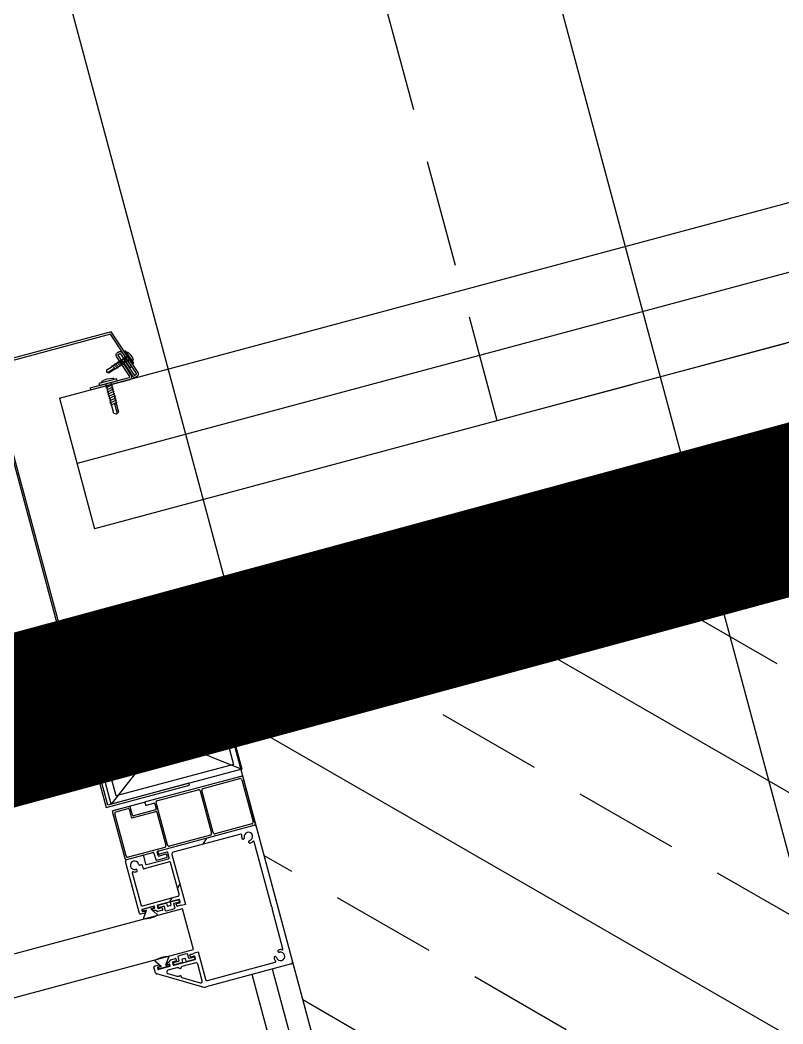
# Model space of a CAD drawing. Header units: centimetres. Extents: x 405564 to 502064, y 46284 to 60634.
# Drawn here: x 461577.9 to 461623.1, y 48761.2 to 48820.6 of the extents above; entities that cross this region are included whole.
import ezdxf
from ezdxf.xclip import XClip

# ---------------------------------------------------------------- set-up
doc = ezdxf.new("R2010")
doc.units = ezdxf.units.CM
doc.header["$XCLIPFRAME"] = 0
for name, pattern in [('ACAD_ISO03W100', [30, 12, -18]), ('CENTER', [2, 1.25, -0.25, 0.25, -0.25]), ('HIDDEN', [9.524999999999999, 6.35, -3.175])]:
    doc.linetypes.add(name, pattern=pattern)
doc.layers.get('0').update_dxf_attribs({"color": 8, "lineweight": 9})
for name, color, linetype, lineweight in [('0-KRCN-MİMARİ-220526', 8, 'Continuous', 9), ('GC_Cephe_Sandvic_Panel', 8, 'Continuous', 25), ('IEM_MP_TARAMA-MEVCUT BİNA', 8, 'Continuous', 9)]:
    doc.layers.add(name, color=color, linetype=linetype, lineweight=lineweight)
for name, color, linetype in [('AS_DUV', 8, 'Continuous'), ('AS_GOR_YAKIN2', 8, 'Continuous'), ('AS_PYZ_BINA', 8, 'Continuous'), ('AS_TA_HIDDEN', 8, 'HIDDEN')]:
    doc.layers.add(name, color=color, linetype=linetype)
doc.linetypes.add('BATTING', pattern='A,0.0001,-0.1,[134,ltypeshp.shx,S=0.1,R=0,X=-0.1,Y=0],-0.2,[134,ltypeshp.shx,S=0.1,R=180,X=0.1,Y=0],-0.1', length=0.4001)

# ---------------------------------------------------------------- blocks, each defined once
blk = doc.blocks.new('*U138')
h = blk.add_hatch()
h.set_pattern_fill('DEFAULT__10', color=256, scale=12.6, angle=404.9999999999999, style=0, pattern_type=0)
h.set_pattern_definition([(44.99999999999994, (475.8357811779715, -81.42802734725454), (-8.909545442999999, 8.909545443000004), [])])
edge = h.paths.add_edge_path()
edge.add_line((684.2699999999021, -9.410000003467305), (684.4899999998158, -9.410000003467305))
edge.add_line((684.4899999997579, -9.410000003467305), (684.5199999997857, -9.380000003466648))
edge.add_line((684.5199999997857, -9.380000003497573), (684.7499999998835, -9.380000003497573))
edge.add_line((684.7499999998835, -9.380000003497573), (684.7499999998835, -11.05000000359769))
edge.add_arc((684.8499999997439, -11.05000000359769), 0.10000000005, 180, 270)
edge.add_line((684.8499999997439, -11.15000000345799), (688.9968871123274, -11.15000000345799))
edge.add_arc((688.9968871123856, -11.10000000352784), 0.04999999995, 270, 386.3877999613001)
edge.add_arc((689.3999999999069, -10.9000000035744), 0.40000000005, 180, 206.3877999612999)
edge.add_arc((689.074999999837, -10.9000000035744), 0.075, 0, 180)
edge.add_arc((689.3999999999069, -10.9000000035744), 0.25000000005, 180, 450)
edge.add_arc((689.3999999999069, -10.57500000350455), 0.075, 90, 270)
edge.add_arc((689.3999999999069, -10.9000000035744), 0.40000000005, 63.61220003870653, 90.00000000000679)
edge.add_arc((689.5999999998601, -10.49688711611134), 0.04999999995, 243.6122000388111, 360.0000000000114)
edge.add_line((689.6499999997903, -10.49688711611134), (689.6499999997903, -8.043000003561701))
edge.add_line((689.6499999997903, -8.043000003556244), (689.6749999998136, -7.999698733305648))
edge.add_line((689.6749999999299, -7.999698733271088), (689.6499999999066, -7.95639746317147))
edge.add_line((689.6499999997903, -7.956397463160557), (689.6499999997903, -3.953112890909776))
edge.add_arc((689.5999999998601, -3.953112890944339), 0.04999999995, 0, 116.3877999612999)
edge.add_arc((689.3999999999069, -3.550000003597688), 0.40000000005, 270, 296.3877999612)
edge.add_arc((689.3999999999069, -3.875000003492914), 0.075, 90, 270)
edge.add_arc((689.3999999999069, -3.550000003597688), 0.25000000005, 270, 540)
edge.add_arc((689.074999999837, -3.550000003597688), 0.075, 180, 360)
edge.add_arc((689.3999999999069, -3.550000003597688), 0.40000000005, 153.6122000387896, 179.9999999999897)
edge.add_arc((688.9968871123856, -3.35000000346963), 0.04999999995, 333.612200038914, 450.0000000001141)
edge.add_line((688.9968871123856, -3.30000000353948), (684.849999999802, -3.30000000353948))
edge.add_arc((684.8499999997439, -3.400000003574403), 0.10000000005, 90, 180)
edge.add_line((684.7499999998835, -3.400000003574403), (684.7499999998835, -6.480000003525218))
edge.add_line((684.7499999998835, -6.480000003532496), (684.5199999997857, -6.480000003532496))
edge.add_line((684.5199999997857, -6.480000003532496), (684.4899999997579, -6.450000003531837))
edge.add_line((684.4899999997579, -6.450000003504555), (684.2699999998439, -6.450000003504555))
edge.add_arc((684.2699999999021, -6.420000003534822), 0.03, 180, 269.9999999999)
edge.add_line((684.2399999998743, -6.420000003534822), (684.2399999998743, -6.320000003485348))
edge.add_arc((684.2699999999021, -6.320000003499899), 0.03, 90, 179.9999999999)
edge.add_line((684.2699999999021, -6.290000003471958), (684.4599999997879, -6.290000003471958))
edge.add_arc((684.4599999997299, -6.260000003502227), 0.03, 270, 360)
edge.add_line((684.4899999997579, -6.260000003502227), (684.4899999997579, -6.120000003551923))
edge.add_arc((684.4599999997299, -6.120000003546465), 0.03, 0, 90)
edge.add_line((684.4599999997299, -6.090000003518526), (683.1599999998579, -6.090000003518526))
edge.add_arc((683.1599999999163, -6.120000003546465), 0.03, 90, 179.9999999999998)
edge.add_line((683.1299999998881, -6.120000003546465), (683.1299999998881, -6.260000003496767))
edge.add_arc((683.1599999999163, -6.260000003502227), 0.03, 179.9999999998999, 269.9999999998997)
edge.add_line((683.1599999999163, -6.290000003471958), (683.3499999998021, -6.290000003471958))
edge.add_arc((683.3499999997439, -6.320000003499899), 0.03, 0, 90)
edge.add_line((683.3799999997716, -6.320000003499899), (683.3799999997716, -6.420000003549376))
edge.add_arc((683.3499999997439, -6.420000003534822), 0.03, 270, 359.9999999999)
edge.add_line((683.3499999997439, -6.450000003504555), (683.0809407663182, -6.450000003504555))
edge.add_arc((683.0809407663763, -6.400000003574405), 0.04999999995, 224.9999999999187, 269.9999999999187)
edge.add_line((683.045585427433, -6.435355342575803), (682.979519410175, -6.369289325476072))
edge.add_arc((682.9088087320558, -6.440000003495243), 0.10000000005, 45.00000000000755, 90.00000000000756)
edge.add_line((682.9088087320558, -6.340000003576733), (682.8199999998321, -6.340000003576733))
edge.add_arc((682.8199999998321, -6.310000003607001), 0.03, 179.9999999998999, 269.9999999997)
edge.add_line((682.7899999998044, -6.310000003607001), (682.7899999998044, -6.250000003607511))
edge.add_arc((682.8199999998321, -6.25000000360933), 0.03, 90, 179.9999999998001)
edge.add_line((682.8199999998321, -6.220000003581389), (682.9199999998671, -6.220000003581389))
edge.add_arc((682.9199999999254, -6.190000003611658), 0.03, 270, 360)
edge.add_line((682.949999999837, -6.190000003611658), (682.949999999837, -6.120000003561017))
edge.add_arc((682.9199999999254, -6.120000003546465), 0.03, 0, 90)
edge.add_line((682.9199999999254, -6.090000003518526), (682.2099999998463, -6.090000003518526))
edge.add_arc((682.2099999997299, -6.120000003546465), 0.03, 90, 179.9999999999998)
edge.add_line((682.1799999998182, -6.120000003546465), (682.1799999998182, -6.190000003597107))
edge.add_arc((682.2099999997299, -6.190000003611658), 0.03, 180, 269.9999999999)
edge.add_line((682.2099999997299, -6.220000003581389), (682.3099999997648, -6.220000003581389))
edge.add_arc((682.3099999998228, -6.25000000360933), 0.03, 0, 89.9999999997998)
edge.add_line((682.3399999998508, -6.25000000360933), (682.3399999998508, -6.31000000360882))
edge.add_arc((682.3099999998228, -6.310000003607001), 0.03, 270, 359.9999999999)
edge.add_line((682.3099999998228, -6.340000003576733), (682.0499999998718, -6.340000003576733))
edge.add_arc((682.0499999999302, -6.290000003471958), 0.04999999995, 180, 270)
edge.add_line((681.9999999998835, -6.290000003471958), (681.9999999998835, -3.100000003571492))
edge.add_arc((682.0999999998601, -3.100000003586046), 0.10000000005, 90, 180)
edge.add_line((682.0999999998601, -3.000000003551122), (683.0499999998135, -3.000000003551122))
edge.add_arc((683.0499999998136, -3.050000003481271), 0.04999999995, 0, 90)
edge.add_line((683.0999999999767, -3.050000003481271), (683.0999999999767, -3.550000003581317))
edge.add_arc((683.1499999997903, -3.550000003597688), 0.04999999995, 180, 270)
edge.add_line((683.1499999997903, -3.600000003527838), (684.4999999997672, -3.600000003527838))
edge.add_arc((684.4999999998834, -3.550000003597688), 0.04999999995, 270, 360)
edge.add_line((684.5499999998137, -3.550000003597688), (684.5499999998137, -3.250000003598415))
edge.add_arc((684.4999999998834, -3.250000003609328), 0.04999999995, 0, 90)
edge.add_line((684.4999999998834, -3.200000003504555), (684.0499999998719, -3.200000003504555))
edge.add_arc((684.0499999999299, -3.150000003516196), 0.04999999995, 180, 270)
edge.add_line((683.9999999998834, -3.150000003516196), (683.9999999998834, -3.05000000346672))
edge.add_arc((684.0499999999299, -3.050000003481271), 0.04999999995, 90, 180.0000000000998)
edge.add_line((684.0499999999299, -3.000000003551122), (689.8999999999069, -3.000000003551122))
edge.add_arc((689.8999999997903, -3.100000003586046), 0.10000000005, 0, 90)
edge.add_line((689.9999999998835, -3.100000003586046), (689.9999999998835, -11.40000000353619))
edge.add_arc((689.8999999997903, -11.40000000351619), 0.10000000005, 270, 360)
edge.add_line((689.8999999997903, -11.50000000360933), (684.6879999997326, -11.50000000360933))
edge.add_arc((684.6879999997326, -11.00000000349291), 0.49999999995, 239.040000000007, 270.000000000007)
edge.add_line((684.430780232884, -11.42876333167123), (682.0485560465022, -9.999641226821497))
edge.add_arc((682.0999999998601, -9.913888561132351), 0.10000000005, 180, 239.04)
edge.add_line((681.9999999998835, -9.913888561132351), (681.9999999998835, -9.570000003532641))
edge.add_arc((682.0499999999302, -9.570000003558103), 0.04999999995, 90, 180)
edge.add_line((682.0499999999302, -9.520000003569749), (682.3099999998813, -9.520000003569749))
edge.add_arc((682.3099999998228, -9.550000003597688), 0.03, 0, 89.99999999969991)
edge.add_line((682.3399999998508, -9.550000003597688), (682.3399999998508, -9.610000003597175))
edge.add_arc((682.3099999998228, -9.61000000359536), 0.03, 270, 360)
edge.add_line((682.3099999998228, -9.640000003565092), (682.2099999997879, -9.640000003565092))
edge.add_arc((682.2099999997299, -9.670000003593033), 0.03, 90, 180.0000000000998)
edge.add_line((682.1799999998182, -9.670000003593033), (682.1799999998182, -9.740000003492694))
edge.add_arc((682.2099999997299, -9.7400000034836), 0.03, 180, 269.9999999999)
edge.add_line((682.2099999997299, -9.770000003511539), (682.9199999998091, -9.770000003511539))
edge.add_arc((682.9199999999254, -9.7400000034836), 0.03, 270, 360)
edge.add_line((682.949999999837, -9.7400000034836), (682.949999999837, -9.670000003583931))
edge.add_arc((682.9199999999254, -9.670000003593033), 0.03, 0, 90)
edge.add_line((682.9199999999254, -9.640000003565092), (682.8199999998903, -9.640000003565092))
edge.add_arc((682.8199999998321, -9.61000000359536), 0.03, 179.9999999999016, 269.9999999997017)
edge.add_line((682.7899999998044, -9.61000000359536), (682.7899999998044, -9.550000003595867))
edge.add_arc((682.8199999998321, -9.550000003597688), 0.03, 90, 179.9999999998001)
edge.add_line((682.8199999998321, -9.520000003569749), (682.9088087320558, -9.520000003569749))
edge.add_arc((682.9088087320558, -9.420000003534824), 0.10000000005, 270, 315.0000000000001)
edge.add_line((682.979519410175, -9.490710681712244), (683.045585427433, -9.424644664461537))
edge.add_arc((683.0809407663763, -9.460000003572077), 0.04999999995, 90, 134.9999999999999)
edge.add_line((683.0809407663763, -9.410000003467305), (683.3499999998021, -9.410000003467305))
edge.add_arc((683.3499999997439, -9.440000003495243), 0.03, 0, 90)
edge.add_line((683.3799999997716, -9.440000003495243), (683.3799999997716, -9.540000003544721))
edge.add_arc((683.3499999997439, -9.540000003530169), 0.03, 270, 359.9999999999)
edge.add_line((683.3499999997439, -9.570000003558103), (683.1599999998579, -9.570000003558103))
edge.add_arc((683.1599999999163, -9.600000003527835), 0.03, 90, 179.9999999999998)
edge.add_line((683.1299999998881, -9.600000003527835), (683.1299999998881, -9.740000003478144))
edge.add_arc((683.1599999999163, -9.7400000034836), 0.03, 180, 269.9999999999)
edge.add_line((683.1599999999163, -9.770000003511539), (684.4599999997879, -9.770000003511539))
edge.add_arc((684.4599999997299, -9.7400000034836), 0.03, 270, 360)
edge.add_line((684.4899999997579, -9.7400000034836), (684.4899999997579, -9.600000003533296))
edge.add_arc((684.4599999997299, -9.600000003527835), 0.03, 0, 90)
edge.add_line((684.4599999997299, -9.570000003558103), (684.269999999844, -9.570000003558103))
edge.add_arc((684.2699999999021, -9.540000003530169), 0.03, 179.9999999999016, 269.9999999999014)
edge.add_line((684.2399999998743, -9.540000003530169), (684.2399999998743, -9.440000003480687))
edge.add_arc((684.2699999999021, -9.440000003495243), 0.03, 90, 179.9999999999)
edge.add_arc((683.5998762550298, -10.02000000351154), 0.04999999995, 90, 171.9521537527)
edge.add_arc((683.5008611048104, -10.00600000360327), 0.04999999995, 225.5067757691201, 351.9521537526204)
edge.add_arc((683.2906136314849, -10.22000000346497), 0.25000000005, 45.50677576931577, 90.00000000001577)
edge.add_line((683.2906136314849, -9.97000000358139), (682.74899701745, -9.97000000358139))
edge.add_arc((682.7489970175081, -10.0700000034999), 0.10000000005, 90, 239.04)
edge.add_line((682.6975530640918, -10.15575266920541), (683.1620037480607, -10.43438166760506))
edge.add_arc((683.2906136314849, -10.22000000346497), 0.25000000005, 239.0400000000034, 283.2614755362035)
edge.add_arc((683.3594322336139, -10.51200000353901), 0.04999999995, 337.6638980342271, 463.2614755360271)
edge.add_arc((683.4519292776239, -10.55000390915711), 0.04999999995, 157.6638980342289, 239.039999999829)
edge.add_line((683.4262073010905, -10.59288024203897), (684.3985560464206, -11.17620279143966))
edge.add_arc((684.4499999998369, -11.0904501258633), 0.10000000005, 239.0399999999696, 359.9999999999695)
edge.add_line((684.5499999998137, -11.0904501258633), (684.5499999998137, -10.07000000346352))
edge.add_arc((684.4499999998369, -10.0700000034999), 0.10000000005, 0, 90)
edge.add_line((684.4499999998369, -9.97000000358139), (683.5998762550298, -9.97000000358139))
edge.add_line((682.199999999837, -3.853112890909415), (682.199999999837, -5.790000003559271))
edge.add_arc((682.2999999998137, -5.790000003530168), 0.10000000005, 180, 270)
edge.add_line((682.2999999998137, -5.890000003565091), (684.4499999998952, -5.890000003565091))
edge.add_arc((684.4499999998369, -5.790000003530168), 0.10000000005, 270, 360)
edge.add_line((684.5499999998137, -5.790000003530168), (684.5499999998137, -3.850000003580587))
edge.add_arc((684.4999999998834, -3.850000003586046), 0.04999999995, 0, 90)
edge.add_line((684.4999999998834, -3.800000003481271), (682.9499999999534, -3.800000003481271))
edge.add_arc((682.949999999837, -3.750000003551122), 0.04999999995, 180, 270)
edge.add_line((682.8999999997903, -3.750000003551122), (682.8999999997903, -3.575000003500917))
edge.add_arc((682.8499999998601, -3.575000003504555), 0.04999999995, 0, 90)
edge.add_line((682.8499999998601, -3.525000003516196), (682.7749999998483, -3.525000003516196))
edge.add_arc((682.7749999997903, -3.450000003504555), 0.075, 180, 270)
edge.add_arc((682.4499999998369, -3.450000003504555), 0.25000000005, 0, 270)
edge.add_arc((682.4499999998369, -3.775000003574403), 0.075, 270, 450)
edge.add_arc((682.4499999998369, -3.450000003504555), 0.40000000005, 243.6122000387065, 270.000000000007)
edge.add_arc((682.2499999998834, -3.853112890909415), 0.04999999995, 63.61220003881159, 180.0000000000118)
for p, q in [((681.9999999998835, -3.5511221e-09), (684.0499999999299, -3.5511221e-09)), ((681.9999999998835, -0.1000000035860467), (681.9999999998835, -2.900000003457988)), ((683.0499999998136, -3.5511221e-09), (682.0999999998601, -3.5511221e-09)), ((682.1099999998696, -2.790000003530165), (682.1099999998696, -0.2100000035138692)), ((682.2099999997299, -0.1100000034789446), (682.949999999837, -0.1100000034789446)), ((682.9999999998834, -0.1600000035837183), (682.9999999998834, -0.6500000034579898)), ((683.0999999999767, -0.5500000035976882), (683.0999999999767, -0.0500000034812729)), ((683.9999999998834, -0.0500000034812729), (683.9999999998834, -0.1500000035161975)), ((689.8999999997903, -3.5511221e-09), (684.0499999999299, -3.5511221e-09)), ((684.0499999999299, -0.2000000035045559), (684.4999999998834, -0.2000000035045559)), ((684.5499999998137, -0.2500000036093297), (684.5499999998137, -0.5500000035976882)), ((684.6499999997903, -0.3550000035907033), (684.6499999997903, -0.1600000035837183)), ((684.6499999997903, -0.4150000035883751), (684.6499999997903, -0.3850000035604353)), ((684.6499999997903, -2.790000003530165), (684.6499999997903, -0.4450000035581071)), ((684.6999999998369, -0.1100000034789446), (687.2499999998834, -0.1100000034789446)), ((687.3499999998601, -0.2100000035138692), (687.3499999998601, -2.790000003530165)), ((687.449999999837, -2.790000003530165), (687.449999999837, -0.2100000035138692)), ((687.5499999998136, -0.1100000034789446), (689.7899999999206, -0.1100000034789446)), ((689.8899999997811, -0.2100000035138692), (689.8899999997811, -2.790000003530165)), ((689.9999999998835, -2.900000003457988), (689.9999999998835, -0.1000000035860467)), ((683.0499999998136, -0.7000000035627636), (684.4999999998834, -0.7000000035627636)), ((684.4999999998834, -0.600000003527839), (683.1499999997903, -0.600000003527839)), ((684.5499999998137, -0.7500000035511221), (684.5499999998137, -2.790000003530165)), ((684.4499999998369, -2.890000003565091), (682.2099999997299, -2.890000003565091)), ((687.2499999998834, -2.890000003565091), (684.7499999998835, -2.890000003565091)), ((689.7899999999206, -2.890000003565091), (687.5499999998136, -2.890000003565091)), ((681.9999999998835, -6.290000003471958), (681.9999999998835, -3.100000003586046)), ((682.0999999998601, -3.000000003551122), (683.699999999837, -3.000000003551122)), ((682.8499999998601, -3.525000003516196), (682.7749999997903, -3.525000003516196)), ((683.0999999999767, -3.050000003481271), (683.0999999999767, -3.550000003597688)), ((683.7499999998835, -3.050000003481271), (683.7499999998835, -3.450000003504555)), ((683.7999999998136, -3.500000003492913), (684.3999999997903, -3.500000003492913)), ((683.949999999837, -3.250000003609328), (683.949999999837, -3.050000003481271)), ((683.9999999998834, -3.000000003551122), (689.8999999997903, -3.000000003551122)), ((683.9999999998834, -3.150000003516196), (683.9999999998834, -3.050000003481271)), ((684.3999999997903, -3.30000000353948), (683.9999999998834, -3.30000000353948)), ((684.4999999998834, -3.200000003504555), (684.0499999999299, -3.200000003504555)), ((684.4499999998369, -3.450000003504555), (684.4499999998369, -3.35000000346963)), ((684.5499999998137, -3.550000003597688), (684.5499999998137, -3.250000003609328)), ((684.7499999998835, -3.400000003574403), (684.7499999998835, -6.480000003532496)), ((688.9968871123856, -3.30000000353948), (684.8499999997439, -3.30000000353948)), ((689.9999999998835, -3.100000003586046), (689.9999999998835, -11.40000000351619)), ((682.199999999837, -3.853112890909415), (682.199999999837, -5.790000003530168)), ((682.8999999997903, -3.750000003551122), (682.8999999997903, -3.575000003504555)), ((684.4999999998834, -3.800000003481271), (682.949999999837, -3.800000003481271)), ((683.1499999997903, -3.600000003527838), (684.4999999998834, -3.600000003527838)), ((684.5499999998137, -5.790000003530168), (684.5499999998137, -3.850000003586046)), ((689.6499999997903, -7.956397463160557), (689.6499999997903, -3.953112890944339)), ((682.2999999998137, -5.890000003565091), (684.4499999998369, -5.890000003565091)), ((682.3099999998228, -6.340000003576733), (682.0499999999302, -6.340000003576733)), ((682.4230928173056, -6.216471532301966), (682.1436169588706, -6.615604422055638)), ((682.1799999998182, -6.120000003546465), (682.1799999998182, -6.190000003611658)), ((682.9199999999254, -6.090000003518526), (682.2099999997299, -6.090000003518526)), ((682.2099999997299, -6.220000003581389), (682.3099999998228, -6.220000003581389)), ((682.2349999998696, -6.105000003532496), (682.2349999998696, -6.185000003490586)), ((682.9049999999115, -6.105000003532496), (682.2349999998696, -6.105000003532496)), ((682.2349999998696, -6.185000003490586), (682.4067097762598, -6.185000003490586)), ((682.3399999998508, -6.25000000360933), (682.3399999998508, -6.310000003607001)), ((682.9963830406778, -6.615604422055638), (682.7169071824753, -6.216471532301966)), ((682.7332902232883, -6.185000003490586), (682.9049999999115, -6.185000003490586)), ((682.7899999998044, -6.310000003607001), (682.7899999998044, -6.25000000360933)), ((682.8199999998321, -6.220000003581389), (682.9199999999254, -6.220000003581389)), ((682.9088087320558, -6.340000003576733), (682.8199999998321, -6.340000003576733)), ((682.9049999999115, -6.185000003490586), (682.9049999999115, -6.105000003532496)), ((682.949999999837, -6.190000003611658), (682.949999999837, -6.120000003546465)), ((683.045585427433, -6.435355342575803), (682.979519410175, -6.369289325492446)), ((683.3499999997439, -6.450000003504555), (683.0809407663763, -6.450000003504555)), ((683.1299999998881, -6.120000003546465), (683.1299999998881, -6.260000003502227)), ((684.4599999997299, -6.090000003518526), (683.1599999999163, -6.090000003518526)), ((683.1599999999163, -6.110000003478942), (683.1599999999163, -6.225000003527838)), ((683.7099999997299, -6.110000003478942), (683.1599999999163, -6.110000003478942)), ((683.1599999999163, -6.225000003527838), (683.4799999998647, -6.225000003527838)), ((683.1599999999163, -6.290000003471958), (683.3499999997439, -6.290000003471958)), ((683.3799999997716, -6.320000003499899), (683.3799999997716, -6.420000003534822)), ((683.5099999997763, -6.255000003555776), (683.5099999997763, -6.527371996897728)), ((683.7099999997299, -6.280000003579059), (683.7099999997299, -6.110000003478942)), ((683.8799999998881, -6.310000003607001), (683.7399999997576, -6.310000003607001)), ((683.9099999999162, -6.110000003478942), (683.9099999999162, -6.280000003579059)), ((684.4599999997299, -6.110000003478942), (683.9099999999162, -6.110000003478942)), ((684.1099999998696, -6.527371996897728), (684.1099999998696, -6.255000003555776)), ((684.1399999998976, -6.225000003527838), (684.4599999997299, -6.225000003527838)), ((684.2399999998743, -6.420000003534822), (684.2399999998743, -6.320000003499899)), ((684.2699999999021, -6.290000003471958), (684.4599999997299, -6.290000003471958)), ((684.4899999997579, -6.450000003504555), (684.2699999999021, -6.450000003504555)), ((684.4599999997299, -6.225000003527838), (684.4599999997299, -6.110000003478942)), ((684.4899999997579, -6.260000003502227), (684.4899999997579, -6.120000003546465)), ((684.5199999997857, -6.480000003532496), (684.4899999997579, -6.450000003504555)), ((684.7499999998835, -6.480000003532496), (684.5199999997857, -6.480000003532496)), ((689.6749999999299, -7.999698733271088), (689.6499999997903, -7.956397463160557)), ((689.6499999997903, -8.043000003556244), (689.6749999999299, -7.999698733271088)), ((689.6499999997903, -10.49688711611134), (689.6499999997903, -8.043000003556244)), ((682.1436169588706, -9.234395584906906), (682.4230928173056, -9.633528474835202)), ((682.7169071824753, -9.633528474835202), (682.9963830406778, -9.234395584906906)), ((682.979519410175, -9.490710681712244), (683.045585427433, -9.424644664454263)), ((683.0809407663763, -9.410000003467305), (683.3499999997439, -9.410000003467305)), ((683.3799999997716, -9.440000003495243), (683.3799999997716, -9.540000003530169)), ((683.519999999902, -9.32262801023944), (683.519999999902, -9.59500000358139)), ((684.1199999998789, -9.59500000358139), (684.1199999998789, -9.32262801023944)), ((684.2399999998743, -9.540000003530169), (684.2399999998743, -9.440000003495243)), ((684.2699999999021, -9.410000003467305), (684.4899999997579, -9.410000003467305)), ((684.4899999997579, -9.410000003467305), (684.5199999997857, -9.380000003497573)), ((684.5199999997857, -9.380000003497573), (684.7499999998835, -9.380000003497573)), ((684.7499999998835, -9.380000003497573), (684.7499999998835, -11.05000000359769)), ((681.9999999998835, -9.913888561132351), (681.9999999998835, -9.570000003558103)), ((684.430780232884, -11.42876333167123), (682.0485560464439, -9.999641226837868)), ((682.0499999999302, -9.520000003569749), (682.3099999998228, -9.520000003569749)), ((682.1799999998182, -9.670000003593033), (682.1799999998182, -9.7400000034836)), ((682.3099999998228, -9.640000003565092), (682.2099999997299, -9.640000003565092)), ((682.2099999997299, -9.770000003511539), (682.9199999999254, -9.770000003511539)), ((682.2349999998696, -9.665000003471961), (682.2349999998696, -9.745000003604671)), ((682.4067097762598, -9.665000003471961), (682.2349999998696, -9.665000003471961)), ((682.2349999998696, -9.745000003604671), (682.9049999999115, -9.745000003604671)), ((682.3399999998508, -9.550000003597688), (682.3399999998508, -9.61000000359536)), ((682.9049999999115, -9.665000003471961), (682.7332902232883, -9.665000003471961)), ((683.2906136314849, -9.97000000358139), (682.7489970175081, -9.97000000358139)), ((682.7899999998044, -9.61000000359536), (682.7899999998044, -9.550000003597688)), ((682.8199999998321, -9.520000003569749), (682.9088087320558, -9.520000003569749)), ((682.9199999999254, -9.640000003565092), (682.8199999998321, -9.640000003565092)), ((682.9049999999115, -9.745000003604671), (682.9049999999115, -9.665000003471961)), ((682.949999999837, -9.7400000034836), (682.949999999837, -9.670000003593033)), ((683.1299999998881, -9.600000003527835), (683.1299999998881, -9.7400000034836)), ((683.3499999997439, -9.570000003558103), (683.1599999999163, -9.570000003558103)), ((683.1599999999163, -9.770000003511539), (684.4599999997299, -9.770000003511539)), ((683.1699999998091, -9.625000003609328), (683.1699999998091, -9.7400000034836)), ((683.489999999874, -9.625000003609328), (683.1699999998091, -9.625000003609328)), ((683.1699999998091, -9.7400000034836), (683.7199999998556, -9.7400000034836)), ((684.4499999998369, -9.97000000358139), (683.5998762550298, -9.97000000358139)), ((683.7199999998556, -9.7400000034836), (683.7199999998556, -9.570000003558103)), ((683.7499999998835, -9.540000003530169), (683.8899999997811, -9.540000003530169)), ((683.9199999998091, -9.570000003558103), (683.9199999998091, -9.7400000034836)), ((683.9199999998091, -9.7400000034836), (684.4699999998554, -9.7400000034836)), ((684.4699999998554, -9.625000003609328), (684.1499999999069, -9.625000003609328)), ((684.4599999997299, -9.570000003558103), (684.2699999999021, -9.570000003558103)), ((684.4699999998554, -9.7400000034836), (684.4699999998554, -9.625000003609328)), ((684.4899999997579, -9.7400000034836), (684.4899999997579, -9.600000003527835)), ((684.5499999998137, -11.0904501258633), (684.5499999998137, -10.0700000034999)), ((682.6975530640918, -10.15575266920541), (683.1620037481189, -10.43438166758324)), ((683.4262073010905, -10.59288024203897), (684.3985560464205, -11.17620279145239)), ((684.8499999997439, -11.15000000345799), (688.9968871123856, -11.15000000345799)), ((689.8999999997903, -11.50000000360933), (684.6879999997326, -11.50000000360933))]:
    blk.add_line(p, q)
blk.add_lwpolyline([(684.5300404069712, -6.680000003602343), (5.530040406971238, -6.680000003660097), (5.530040406971238, -9.180000003660096), (684.5300404069712, -9.180000003602343)], close=True)
for centre, radius, start, end in [((682.0999999998601, -0.1000000035860467), 0.10000000005, 90, 180), ((682.2099999997299, -0.2100000035138692), 0.10000000005, 90, 180), ((682.949999999837, -0.1600000035837183), 0.04999999995, 0, 90), ((683.0499999998136, -0.0500000034812729), 0.04999999995, 0, 90), ((683.1499999997903, -0.5500000035976882), 0.04999999995, 180, 270), ((684.0499999999299, -0.0500000034812729), 0.04999999995, 90, 180), ((684.0499999999299, -0.1500000035161975), 0.04999999995, 180, 270), ((684.4999999998834, -0.2500000036093297), 0.04999999995, 0, 90), ((684.4999999998834, -0.5500000035976882), 0.04999999995, 270, 0), ((684.6999999998369, -0.1600000035837183), 0.04999999995, 90, 180), ((684.6499999997903, -0.3700000036046731), 0.015, 270, 90), ((684.6499999997903, -0.4300000036023448), 0.015, 270, 90), ((687.2499999998834, -0.2100000035138692), 0.10000000005, 0, 90), ((687.5499999998136, -0.2100000035138692), 0.10000000005, 90, 180), ((689.7899999999206, -0.2100000035138692), 0.10000000005, 0, 90), ((689.8999999997903, -0.1000000035860467), 0.10000000005, 0, 90), ((683.0499999998136, -0.6500000034579898), 0.04999999995, 180, 270), ((684.4999999998834, -0.7500000035511221), 0.04999999995, 0, 90), ((682.0999999998601, -2.900000003457988), 0.10000000005, 180, 270), ((682.2099999997299, -2.790000003530165), 0.10000000005, 180, 270), ((684.4499999998369, -2.790000003530165), 0.10000000005, 270, 0), ((684.7499999998835, -2.790000003530165), 0.10000000005, 180, 270), ((687.2499999998834, -2.790000003530165), 0.10000000005, 270, 0), ((687.5499999998136, -2.790000003530165), 0.10000000005, 180, 270), ((689.7899999999206, -2.790000003530165), 0.10000000005, 270, 0), ((689.8999999997903, -2.900000003457988), 0.10000000005, 270, 0), ((682.0999999998601, -3.100000003586046), 0.10000000005, 90, 180), ((682.4499999998369, -3.450000003504555), 0.25000000005, 0, 270), ((682.7749999997903, -3.450000003504555), 0.075, 180, 270), ((682.8499999998601, -3.575000003504555), 0.04999999995, 0, 90), ((683.0499999998136, -3.050000003481271), 0.04999999995, 0, 90), ((683.1499999997903, -3.550000003597688), 0.04999999995, 180, 270), ((683.699999999837, -3.050000003481271), 0.04999999995, 0, 90), ((683.7999999998136, -3.450000003504555), 0.04999999995, 180, 270), ((683.9999999998834, -3.050000003481271), 0.04999999995, 90, 180), ((683.9999999998834, -3.250000003609328), 0.04999999995, 180, 270), ((684.0499999999299, -3.050000003481271), 0.04999999995, 90, 180), ((684.0499999999299, -3.150000003516196), 0.04999999995, 180, 270), ((684.3999999997903, -3.35000000346963), 0.04999999995, 0, 90), ((684.3999999997903, -3.450000003504555), 0.04999999995, 270, 0), ((684.4999999998834, -3.250000003609328), 0.04999999995, 0, 90), ((684.4999999998834, -3.550000003597688), 0.04999999995, 270, 0), ((684.8499999997439, -3.400000003574403), 0.10000000005, 90, 180), ((688.9968871123856, -3.35000000346963), 0.04999999995, 333.6122000358261, 90), ((689.3999999999069, -3.550000003597688), 0.40000000005, 153.612200035826, 180), ((689.074999999837, -3.550000003597688), 0.075, 180, 0), ((689.3999999999069, -3.550000003597688), 0.25000000005, 270, 180), ((689.8999999997903, -3.100000003586046), 0.10000000005, 0, 90), ((682.2499999998834, -3.853112890909415), 0.04999999995, 63.6122000354765, 180), ((682.4499999998369, -3.450000003504555), 0.40000000005, 243.6122000354765, 270), ((682.4499999998369, -3.775000003574403), 0.075, 270, 90), ((682.949999999837, -3.750000003551122), 0.04999999995, 180, 270), ((684.4999999998834, -3.850000003586046), 0.04999999995, 0, 90), ((689.3999999999069, -3.875000003492914), 0.075, 90, 270), ((689.3999999999069, -3.550000003597688), 0.40000000005, 270, 296.3877999645236), ((689.5999999998601, -3.953112890944339), 0.04999999995, 0, 116.3877999645235), ((682.2999999998137, -5.790000003530168), 0.10000000005, 180, 270), ((684.4499999998369, -5.790000003530168), 0.10000000005, 270, 0), ((682.0499999999302, -6.290000003471958), 0.04999999995, 180, 270), ((682.2099999997299, -6.120000003546465), 0.03, 90, 180), ((682.2099999997299, -6.190000003611658), 0.03, 180, 270), ((682.3099999998228, -6.25000000360933), 0.03, 0, 90), ((682.3099999998228, -6.310000003607001), 0.03, 270, 0), ((682.4067097762598, -6.20500000356742), 0.01999999995, 325.000000001929, 90), ((682.7332902232883, -6.20500000356742), 0.01999999995, 90, 214.999999998071), ((682.8199999998321, -6.25000000360933), 0.03, 90, 180), ((682.8199999998321, -6.310000003607001), 0.03, 180, 270), ((682.9088087320558, -6.440000003495243), 0.10000000005, 44.99999999979736, 90), ((682.9199999999254, -6.120000003546465), 0.03, 0, 90), ((682.9199999999254, -6.190000003611658), 0.03, 270, 0), ((683.0809407663763, -6.400000003574405), 0.04999999995, 224.9999999997974, 270), ((683.1599999999163, -6.120000003546465), 0.03, 90, 180), ((683.1599999999163, -6.260000003502227), 0.03, 180, 270), ((683.3499999997439, -6.320000003499899), 0.03, 0, 90), ((683.3499999997439, -6.420000003534822), 0.03, 270, 0), ((683.4799999998647, -6.255000003555776), 0.03, 0, 90), ((683.8099999998228, -4.550000003481271), 1.999999999949999, 261.3730734399738, 278.6269265600261), ((683.7399999997576, -6.280000003579059), 0.03, 180, 270), ((683.8799999998881, -6.280000003579059), 0.03, 270, 0), ((684.1399999998976, -6.255000003555776), 0.03, 90, 180), ((684.2699999999021, -6.320000003499899), 0.03, 90, 180), ((684.2699999999021, -6.420000003534822), 0.03, 180, 270), ((684.4599999997299, -6.120000003546465), 0.03, 0, 90), ((684.4599999997299, -6.260000003502227), 0.03, 270, 0), ((682.159999999916, -6.627075950906602), 0.01999999995, 145.000000001929, 253.9171517624585), ((682.569999999716, -5.205000003509213), 1.5, 253.9171517624585, 286.0828482375415), ((682.9799999998647, -6.627075950906602), 0.01999999995, 286.0828482375415, 34.99999999807097), ((682.159999999916, -9.222924056172358), 0.01999999995, 106.0828482375415, 214.999999998071), ((682.569999999716, -10.64500000356975), 1.5, 73.91715176245847, 106.0828482375415), ((682.9088087320558, -9.420000003534824), 0.10000000005, 270, 315.0000000002026), ((682.9799999998647, -9.222924056172358), 0.01999999995, 325.000000001929, 73.91715176245847), ((683.0809407663763, -9.460000003572077), 0.04999999995, 90, 135.0000000002026), ((683.3499999997439, -9.440000003495243), 0.03, 0, 90), ((683.8199999999488, -11.30000000348127), 1.999999999949999, 81.37307343997388, 98.62692656002622), ((684.2699999999021, -9.440000003495243), 0.03, 90, 180), ((682.0499999999302, -9.570000003558103), 0.04999999995, 90, 180), ((682.0999999998601, -9.913888561132351), 0.10000000005, 180, 239.0399999978978), ((682.2099999997299, -9.670000003593033), 0.03, 90, 180), ((682.2099999997299, -9.7400000034836), 0.03, 180, 270), ((682.3099999998228, -9.550000003597688), 0.03, 0, 90), ((682.3099999998228, -9.61000000359536), 0.03, 270, 0), ((682.4067097762598, -9.645000003511539), 0.01999999995, 270, 34.99999999807097), ((682.7489970175081, -10.0700000034999), 0.10000000005, 90, 239.0399999978978), ((682.7332902232883, -9.645000003511539), 0.01999999995, 145.000000001929, 270), ((682.8199999998321, -9.550000003597688), 0.03, 90, 180), ((682.8199999998321, -9.61000000359536), 0.03, 180, 270), ((682.9199999999254, -9.670000003593033), 0.03, 0, 90), ((682.9199999999254, -9.7400000034836), 0.03, 270, 0), ((683.1599999999163, -9.600000003527835), 0.03, 90, 180), ((683.1599999999163, -9.7400000034836), 0.03, 180, 270), ((683.2906136314849, -10.22000000346497), 0.25000000005, 45.50677576861789, 90), ((683.3499999997439, -9.540000003530169), 0.03, 270, 0), ((683.5008611048104, -10.00600000360327), 0.04999999995, 225.5067757686179, 351.9521537514582), ((683.489999999874, -9.59500000358139), 0.03, 270, 0), ((683.5998762550298, -10.02000000351154), 0.04999999995, 90, 171.9521537514582), ((683.7499999998835, -9.570000003558103), 0.03, 90, 180), ((683.8899999997811, -9.570000003558103), 0.03, 0, 90), ((684.1499999999069, -9.59500000358139), 0.03, 180, 270), ((684.2699999999021, -9.540000003530169), 0.03, 180, 270), ((684.4499999998369, -10.0700000034999), 0.10000000005, 0, 90), ((684.4599999997299, -9.600000003527835), 0.03, 0, 90), ((684.4599999997299, -9.7400000034836), 0.03, 270, 0), ((683.2906136314849, -10.22000000346497), 0.25000000005, 239.0399999978978, 283.2614755346934), ((683.3594322336139, -10.51200000353901), 0.04999999995, 337.6638980341358, 103.2614755346934), ((683.4519292776239, -10.55000390915711), 0.04999999995, 157.6638980341357, 239.0399999978978), ((689.3999999999069, -10.9000000035744), 0.25000000005, 180, 90), ((689.3999999999069, -10.57500000350455), 0.075, 90, 270), ((689.3999999999069, -10.9000000035744), 0.40000000005, 63.6122000354765, 90), ((689.5999999998601, -10.49688711611134), 0.04999999995, 243.6122000354765, 0), ((684.4499999998369, -11.0904501258633), 0.10000000005, 239.0399999978978, 0), ((684.8499999997439, -11.05000000359769), 0.10000000005, 180, 270), ((688.9968871123856, -11.10000000352784), 0.04999999995, 270, 26.38779996417396), ((689.074999999837, -10.9000000035744), 0.075, 0, 180), ((689.3999999999069, -10.9000000035744), 0.40000000005, 180, 206.3877999641739), ((684.6879999997326, -11.00000000349291), 0.49999999995, 239.0399999978978, 270), ((689.8999999997903, -11.40000000351619), 0.10000000005, 270, 0)]:
    blk.add_arc(centre, radius, start, end)
blk = doc.blocks.new('M00$0$RUUVIP')
for p, q in [((-5.438749999999343, 19), (-5.438749999999343, 20.14000000000033)), ((-5.438749999999343, 20.14000000000033), (5.438750000001163, 20.14000000000033)), ((5.438750000001163, 19), (-5.438749999999343, 19)), ((-4.203749999998763, 20.14000000000033), (-3.253749999999852, 21.08999999999924)), ((-1.424999999999271, 19), (-1.424999999999271, 17.81460284918466)), ((1.42500000000109, 17.0498528491853), (1.42500000000109, 19)), ((3.253749999999852, 21.08999999999924), (4.203750000000582, 20.14000000000033)), ((5.438750000001163, 20.14000000000033), (5.438750000001163, 19)), ((-1.424999999999271, 17.81460284918466), (-1.899999999999636, 17.33960284918521)), ((-1.899999999999636, 17.33960284918521), (1.900000000001455, 16.66985284918428)), ((-1.899999999999636, 17.33960284918521), (-1.424999999999271, 16.95960284918419)), ((-1.424999999999271, 16.47510284918462), (-1.899999999999636, 16.00010284918517)), ((-1.899999999999636, 16.00010284918517), (1.900000000001455, 15.33035284918424)), ((-1.899999999999636, 16.00010284918517), (-1.424999999999271, 15.62010284918415)), ((-1.424999999999271, 15.13560284918458), (-1.899999999999636, 14.66060284918512)), ((-1.899999999999636, 14.66060284918512), (1.900000000001455, 13.99085284918419)), ((-1.899999999999636, 14.66060284918512), (-1.424999999999271, 14.2806028491841)), ((-1.424999999999271, 13.79610284918544), (-1.899999999999636, 13.32110284918508)), ((-1.899999999999636, 13.32110284918508), (1.900000000001455, 12.65135284918415)), ((-1.899999999999636, 13.32110284918508), (-1.424999999999271, 12.94110284918497)), ((-1.424999999999271, 12.4566028491854), (-1.899999999999636, 11.98160284918504)), ((-1.899999999999636, 11.98160284918504), (1.900000000001455, 11.3118528491841)), ((-1.899999999999636, 11.98160284918504), (-1.424999999999271, 11.60160284918493)), ((-1.424999999999271, 16.95960284918419), (-1.424999999999271, 16.47510284918462)), ((-1.424999999999271, 15.62010284918415), (-1.424999999999271, 15.13560284918458)), ((-1.424999999999271, 14.2806028491841), (-1.424999999999271, 13.79610284918544)), ((-1.424999999999271, 12.94110284918497), (-1.424999999999271, 12.4566028491854)), ((1.900000000001455, 16.66985284918428), (1.42500000000109, 17.0498528491853)), ((1.42500000000109, 16.19485284918482), (1.900000000001455, 16.66985284918428)), ((1.42500000000109, 15.71035284918525), (1.42500000000109, 16.19485284918482)), ((1.900000000001455, 15.33035284918424), (1.42500000000109, 15.71035284918525)), ((1.42500000000109, 14.85535284918478), (1.900000000001455, 15.33035284918424)), ((1.42500000000109, 14.37085284918521), (1.42500000000109, 14.85535284918478)), ((1.900000000001455, 13.99085284918419), (1.42500000000109, 14.37085284918521)), ((1.42500000000109, 13.51585284918474), (1.900000000001455, 13.99085284918419)), ((1.42500000000109, 13.03135284918517), (1.42500000000109, 13.51585284918474)), ((1.900000000001455, 12.65135284918415), (1.42500000000109, 13.03135284918517)), ((1.42500000000109, 12.17635284918469), (1.900000000001455, 12.65135284918415)), ((1.42500000000109, 11.69185284918512), (1.42500000000109, 12.17635284918469)), ((-1.424999999999271, 11.11710284918536), (-1.899999999999636, 10.64210284918499)), ((-1.899999999999636, 10.64210284918499), (1.900000000001455, 9.972352849184063)), ((-1.899999999999636, 10.64210284918499), (-1.424999999999271, 10.26210284918488)), ((-1.424999999999271, 9.777602849185312), (-1.899999999999636, 9.30260284918495)), ((-1.899999999999636, 9.30260284918495), (1.900000000001455, 8.632852849184928)), ((-1.899999999999636, 9.30260284918495), (-1.424999999999271, 8.922602849184843)), ((-1.424999999999271, 8.43810284918527), (-1.899999999999636, 7.963102849184907)), ((-1.899999999999636, 7.963102849184907), (1.900000000001455, 7.293352849184883)), ((-1.899999999999636, 7.963102849184907), (-1.424999999999271, 7.583102849184798)), ((-1.424999999999271, 7.098602849185228), (-1.899999999999636, 6.623602849184861)), ((-1.899999999999636, 6.623602849184861), (1.900000000001455, 5.953852849184841)), ((-1.899999999999636, 6.623602849184861), (-1.424999999999271, 6.243602849184753)), ((-1.424999999999271, 11.60160284918493), (-1.424999999999271, 11.11710284918536)), ((-1.424999999999271, 10.26210284918488), (-1.424999999999271, 9.777602849185312)), ((-1.424999999999271, 8.922602849184843), (-1.424999999999271, 8.43810284918527)), ((-1.424999999999271, 7.583102849184798), (-1.424999999999271, 7.098602849185228)), ((-1.424999999999271, 6.243602849184753), (-1.424999999999271, 0.8227241335953293)), ((-0.5855248920561279, 6.018343695220211), (-1.424999999999271, 6.243602849184753)), ((-0.5642712962162478, 0.8395562021460135), (-0.5855248920561279, 6.018343695220211)), ((1.900000000001455, 11.3118528491841), (1.42500000000109, 11.69185284918512)), ((1.42500000000109, 10.83685284918465), (1.900000000001455, 11.3118528491841)), ((1.42500000000109, 10.35235284918508), (1.42500000000109, 10.83685284918465)), ((1.900000000001455, 9.972352849184063), (1.42500000000109, 10.35235284918508)), ((1.42500000000109, 9.4973528491846), (1.900000000001455, 9.972352849184063)), ((1.42500000000109, 9.012852849185037), (1.42500000000109, 9.4973528491846)), ((1.900000000001455, 8.632852849184928), (1.42500000000109, 9.012852849185037)), ((1.42500000000109, 8.157852849184563), (1.900000000001455, 8.632852849184928)), ((1.42500000000109, 7.673352849184992), (1.42500000000109, 8.157852849184563)), ((1.900000000001455, 7.293352849184883), (1.42500000000109, 7.673352849184992)), ((1.42500000000109, 6.818352849184519), (1.900000000001455, 7.293352849184883)), ((1.42500000000109, 6.33385284918495), (1.42500000000109, 6.818352849184519)), ((1.900000000001455, 5.953852849184841), (1.42500000000109, 6.33385284918495)), ((1.42500000000109, 5.478852849185387), (1.900000000001455, 5.953852849184841)), ((-1.424999999999271, 0.8227241335953293), (0, 0)), ((0, 0), (-0.5642712962162478, 0.8395562021460135)), ((0, 0), (1.42500000000109, 0.8227241335953293)), ((1.42500000000109, 0.8227241335953293), (1.42500000000109, 5.478852849185387))]:
    blk.add_line(p, q)
blk.add_arc((0, 10.79599310247703), 10.79599310247749, 72.45919368770515, 107.5408063122947)
blk = doc.blocks.new('M00$0$A$C51F07F23')
at = {"rotation": 180}
blk.add_blockref('M00$0$RUUVIP', (5.438786149148654, 21.08998851681736), dxfattribs=at)
blk = doc.blocks.new('*U133')
at = {"ltscale": 40}
blk.add_lwpolyline([(0, 0), (0, 8), (6, 8), (6, 0)], close=True, dxfattribs=at)
at = {"layer": 'AS_PYZ_BINA', "ltscale": 0.015}
for points in [[(0, 0), (6, 8)], [(0, 8), (6, 0)]]:
    blk.add_lwpolyline(points, dxfattribs=at)
at = {"layer": 'AS_PYZ_BINA', "ltscale": 40}
blk.add_lwpolyline([(0.4, 0.4), (0.4, 7.6), (5.599999999999996, 7.6), (5.6, 0.3999999999999986)], close=True, dxfattribs=at)
blk = doc.blocks.new('s2')
for points in [[(16.21396054537036, -681.5626247199834), (17.46396054525394, -681.5626247199834, -0.4142135624640211), (17.49396054539829, -681.5926247202442), (17.49396054539829, -681.6926247198717, -0.4142135624640211), (17.46396054537036, -681.7226247201324), (-6.119999999995343, -681.7226247201324), (-6.119999999995343, -686.8147741188295), (-6, -686.8147741188295), (-6, -681.8426247202442), (17.46396054537036, -681.8426247202442, 0.4142135623730951), (17.61396054539364, -681.6926247198717), (17.61396054539364, -681.5926247202442, 0.4142135623730951), (17.46396054537036, -681.4426247198717), (16.21396054537036, -681.4426247198717)], [(20.99999999871943, -689.3026247183443), (20.99999999871943, -681.3026247183443), (15.90294642082881, -681.3026247183443, 0.4142135624583382), (15.75294642080553, -681.4526247187168), (15.75294642086374, -681.5526247192756, 0.4142135622594374), (15.90294642088702, -681.7026247196482), (16.75294642086374, -681.7026247196482)], [(19.12893312308006, -689.6311677611084), (18.18024982494535, -689.9473955268622, 0.4142135577886095), (18.16127615899313, -689.9853428584174), (18.19289893575478, -690.0802111896337, 0.4142135638986938), (18.2308462675428, -690.0991848549456), (20.87999999872409, -689.2161336122663), (20.87999999872409, -681.4226247184561), (15.90294642082881, -681.4226247184561, 0.4142135628902368), (15.87294642080087, -681.4526247187168), (15.87294642085908, -681.5526247192756, 0.4142135618957333), (15.90294642106164, -681.5826247195364), (16.75294642086374, -681.5826247195364)], [(17.99999999871943, -687.2334147384972), (17.99999999871943, -689.6517919619218, 0.5119182941758833), (18.19743416388519, -689.794094456418), (19.55900288518751, -689.3402382163913, -0.4142135638986935), (19.59695021715015, -689.3592118826346), (19.62857299379539, -689.4540802119882, -0.4142135577886091), (19.60959932784317, -689.4920275444747), (18.66091602965025, -689.8082553102286)], [(18.11999999871477, -687.2334147384972), (18.11999999871477, -689.6517919619218, 0.5119182941758833), (18.15948683174793, -689.6802524608211), (19.52105555328308, -689.2263962207944, -0.4142135615984261), (19.71079221280525, -689.321264550148), (19.7424149895669, -689.416132880433, -0.4142135624610261), (19.6475466597476, -689.6058695400716), (18.69886336155469, -689.9220973058254)], [(19.09098579117563, -689.5173257655115), (18.14230249304092, -689.8335535312654, 0.4142135623891427), (18.04743416327983, -690.0232901909039), (18.07905693998327, -690.1181585211889, 0.4142135615984261), (18.26879359950544, -690.2130268505425), (20.99999999871943, -689.3026247183443)]]:
    blk.add_lwpolyline(points, format="xyb")
for points in [[(18.11999999871477, -687.2334147384972), (17.99999999871943, -687.2334147384972)], [(18.69886336155469, -689.9220973058254), (18.66091602965025, -689.8082553102286)], [(19.12893312308006, -689.6311677611084), (19.09098579117563, -689.5173257655115)]]:
    blk.add_lwpolyline(points)
at = {"layer": 'AS_PYZ_BINA'}
for name, p, rotation in [('*U138', (-6.400011295278091, -1.164153218269348e-10), 270), ('*U133', (0, -682.0600808141753), 180)]:
    blk.add_blockref(name, p, dxfattribs=dict(at, rotation=rotation))
for p, xscale, yscale, zscale, rotation in [((18.3289988503675, -687.8063174384297), -0.1000000000003639, 0.1000000000003639, 0.1000000000003638, 90), ((19.71926687820815, -689.9057790637598), -0.08000000000029103, 0.08000000000029103, 0.08000000000029102, 18.43494880680359)]:
    blk.add_blockref('M00$0$A$C51F07F23', p, dxfattribs=dict(at, xscale=xscale, yscale=yscale, zscale=zscale, rotation=rotation))
blk = doc.blocks.new('A$Cbf573e9b')
at = {"layer": 'AS_PYZ_BINA'}
h = blk.add_hatch(dxfattribs=at)
h.set_pattern_fill('ANSI33', color=256, scale=49.99999999999998)
h.set_pattern_definition([(44.99999999999997, (452585.0784754627, -364295.7933286766), (-8.838834764831843, 8.838834764831846), []), (44.99999999999997, (452593.9173102126, -364295.7933286766), (-8.838834764831843, 8.838834764831846), [6.250000000000003, -3.125000000000001])])
h.paths.add_polyline_path([(-49.99999999906868, 3219.999999999942), (30.00000000093132, 3219.999999999884), (30.00000000093132, 3279.999999999884), (-49.99999999903957, 3279.999999999942)])
blk.add_lwpolyline([(-49.99999999906868, 3219.999999999942), (30.00000000093132, 3219.999999999884), (30.00000000093132, 3279.999999999884), (-49.99999999903957, 3279.999999999942)], close=True, dxfattribs=at)
at = {"layer": 'AS_PYZ_BINA', "ltscale": 100}
blk.add_lwpolyline([(-1409.999999999069, 3249.999999999884), (501.9066347072949, 3249.999999999884)], dxfattribs=at)
at = {"layer": 'AS_PYZ_BINA', "linetype": 'CENTER', "ltscale": 100}
blk.add_lwpolyline([(-1409.999999999069, 3249.999999999884), (501.9066347072949, 3249.999999999884)], dxfattribs=at)
blk = doc.blocks.new('zeminkat_planı')
at = {"layer": 'AS_PYZ_BINA'}
for points in [[(-362.5000000297441, 3042.499999999942), (-362.5000000297441, 3269.999999999971), (-362.5000000297441, 3269.999999999971), (-362.5000000297441, 3282.5), (12.09998870111303, 3282.5)], [(-361.2500000297878, 3042.499999999942), (-361.2500000297732, 3271.25), (-361.2500000297732, 3271.25), (-361.2500000297732, 3281.25), (12.09998870111303, 3281.25)], [(-360.0000000297441, 3042.499999999942), (-360.0000000297441, 3272.5), (-360.0000000297441, 3272.5), (-360.0000000297441, 3280), (12.09998870111303, 3280.000000000029)]]:
    blk.add_lwpolyline(points, dxfattribs=at)
at = {"layer": 'GC_Cephe_Sandvic_Panel'}
for points in [[(39.99999999876309, 3210.030912653223), (39.99999999877764, 3284.672025251668)], [(47.99999999870488, 3284.672025251668), (39.99999999877764, 3284.672025251668)], [(47.99999999870488, 3284.672025251668), (47.99999999871943, 3210.030912653252)]]:
    blk.add_lwpolyline(points, dxfattribs=at)
at = {"layer": 'GC_Cephe_Sandvic_Panel', "linetype": 'BATTING', "ltscale": 8}
blk.add_lwpolyline([(43.99999999871943, 3210.030912653252), (43.99999999870488, 3284.672025251668)], dxfattribs=at)
blk.add_blockref('A$Cbf573e9b', (-9.313225746154785e-10, 0))
at = {"layer": 'AS_PYZ_BINA'}
blk.add_blockref('s2', (30, 3970.000000000029), dxfattribs=at)
blk = doc.blocks.new('A$C85dec720')
ref = blk.add_blockref('zeminkat_planı', (7059, 383.0000000000582))
XClip(ref).set_block_clipping_path([(-9126.46979687817, -1655.3396659538848), (1140.0000000002328, 6527.619333315)])
blk = doc.blocks.new('OPK-site-surrounding-R01')
at = {"layer": 'IEM_MP_TARAMA-MEVCUT BİNA', "linetype": 'ACAD_ISO03W100', "ltscale": 5, "const_width": 10.00000000000001}
blk.add_lwpolyline([(21876.58333835006, -8538.934359431267), (21504.04571303725, -7155.311812639236), (17068.56968060136, -8358.591795444489), (17456.07941749692, -9736.840720772743)], dxfattribs=at)
blk = doc.blocks.new('A$C6A10300A')
at = {"layer": 'AS_DUV'}
ref = blk.add_blockref('A$C85dec720', (28900.96394336782, -17748.98357438718), dxfattribs=dict(at, rotation=105.0255580063709))
XClip(ref).set_block_clipping_path([(6220.336776927827, 6783.731372117298), (4126.407146474303, -1017.0000000051805), (7354.829823405089, -1883.5969356479472), (9448.759453858613, 5917.134436474531)])
at = {"layer": 'AS_GOR_YAKIN2'}
blk.add_lwpolyline([(23291.91122956836, -10974.51262942272), (24171.76439321786, -10738.33597855311), (24407.16329441388, -11615.29171136733), (23527.31013076438, -11851.46836223694)], close=True, dxfattribs=at)
at = {"layer": 'AS_TA_HIDDEN'}
blk.add_lwpolyline([(23313.96231262141, -10987.23071639313), (24159.04630624742, -10760.38706160618), (24387.1862104903, -11610.30010662435), (23542.1022168643, -11837.14376141129)], close=True, dxfattribs=at)
ref = blk.add_blockref('OPK-site-surrounding-R01', (5135.679684336006, -3851.453646793088))
XClip(ref).set_block_clipping_path([(-5135.679684336006, -9648.546353206897), (26364.320315663994, 3851.453646793103)])

msp = doc.modelspace()

# ---------------------------------------------------------------- block references
at = {"layer": '0-KRCN-MİMARİ-220526'}
msp.add_blockref('A$C6A10300A', (438064.0660104522, 60634.01622488972), dxfattribs=at)

doc.saveas('drawing.dxf')
